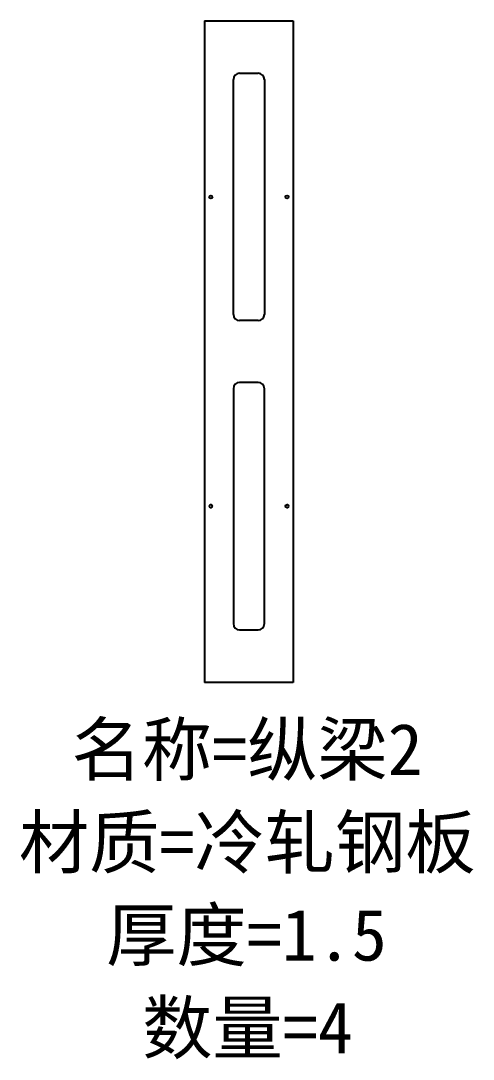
# Model space of a CAD drawing. Header units: millimetres. Extents: x -250 to 8109, y -26183 to 821.
# Drawn here: x -111 to 109, y -16183 to -15679 of the extents above; entities that cross this region are included whole.
import ezdxf

# ---------------------------------------------------------------- set-up
doc = ezdxf.new("R2010")
doc.units = ezdxf.units.MM
doc.layers.add('零件信息', color=131, linetype='Continuous')
doc.styles.add('SLDTEXTSTYLE1', font='', dxfattribs={"bigfont": 'bigfont'})
doc.styles.get('SLDTEXTSTYLE1').set_extended_font_data('宋体')

msp = doc.modelspace()

# ---------------------------------------------------------------- linework, layer by layer
at = {"color": 7, "linetype": 'Continuous', "lineweight": 25}
for p, q in [((-21.5, -15679), (-21.5, -16000)), ((-21.5, -15679), (21.5, -15679)), ((21.5, -15679), (21.5, -16000)), ((-4.5, -15704.5), (4.5, -15704.5)), ((-7.5, -15821.5), (-7.5, -15707.5)), ((7.5, -15707.5), (7.5, -15821.5)), ((4.5, -15824.5), (-4.5, -15824.5)), ((4.5, -15854.5), (-4.5, -15854.5)), ((-7.5, -15857.5), (-7.5, -15971.5)), ((7.5, -15971.5), (7.5, -15857.5)), ((-4.5, -15974.5), (4.5, -15974.5)), ((21.5, -16000), (-21.5, -16000))]:
    msp.add_line(p, q, dxfattribs=at)
for centre in [(-18.5, -15764.5), (18.5, -15764.5), (-18.5, -15914.5), (18.5, -15914.5)]:
    msp.add_circle(centre, 0.75, dxfattribs=at)
for centre, start, end in [((-4.5, -15707.5), 90, 180), ((4.5, -15707.5), 0, 90), ((-4.5, -15821.5), 180, 270), ((4.5, -15821.5), 270, 0), ((-4.5, -15857.5), 90, 180), ((4.5, -15857.5), 0, 90), ((-4.5, -15971.5), 180, 270), ((4.5, -15971.5), 270, 0)]:
    msp.add_arc(centre, 3, start, end, dxfattribs=at)

# ---------------------------------------------------------------- texts
at = {"layer": '零件信息', "char_height": 25, "attachment_point": 2, "style": 'SLDTEXTSTYLE1'}
for s, insert in [('名称=纵梁2', (-0.87, -16020.01)), ('材质=冷轧钢板', (-0.82, -16065.01)), ('厚度=1.5', (-1.16, -16110.01)), ('数量=4', (-0.68, -16155.01))]:
    msp.add_mtext(s, dxfattribs=dict(at, insert=insert))

doc.saveas('drawing.dxf')
